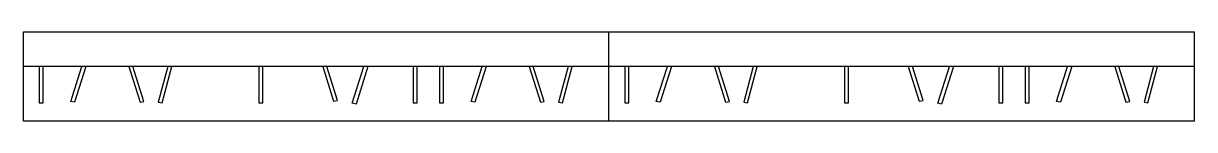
# Model space of a CAD drawing. Header units: inches. Extents: x -13840 to 30462, y 9839 to 187792.
# Drawn here: x 3810.5 to 4024.8, y 187775.4 to 187791.6 of the extents above; entities that cross this region are included whole.
import ezdxf

# ---------------------------------------------------------------- set-up
doc = ezdxf.new("R2010")
doc.units = ezdxf.units.IN
doc.header["$MEASUREMENT"] = 0
doc.layers.add('NOITHAT', color=21, linetype='Continuous')

msp = doc.modelspace()

# ---------------------------------------------------------------- linework, layer by layer
at = {"layer": 'NOITHAT'}
for p, q in [((3810.494, 187791.583), (3917.628, 187791.583)), ((3810.494, 187775.359), (3810.494, 187791.583)), ((3917.628, 187775.359), (3917.628, 187791.583)), ((3917.628, 187791.583), (4024.763, 187791.583)), ((3917.628, 187775.359), (3917.628, 187791.583)), ((4024.763, 187775.359), (4024.763, 187791.583)), ((3917.628, 187785.263), (3810.494, 187785.263)), ((4024.763, 187785.263), (3917.628, 187785.263)), ((3917.628, 187775.359), (3810.494, 187775.359)), ((4024.763, 187775.359), (3917.628, 187775.359))]:
    msp.add_line(p, q, dxfattribs=at)
for points in [[(3813.398, 187785.263), (3813.398, 187778.701), (3814.113, 187778.701), (3814.113, 187785.263)], [(3821.914, 187785.263), (3819.852, 187778.805), (3819.152, 187778.948), (3821.168, 187785.263)], [(3829.776, 187785.263), (3831.838, 187778.805), (3832.538, 187778.948), (3830.522, 187785.263)], [(3836.892, 187785.263), (3835.15, 187778.824), (3835.854, 187778.701), (3837.63, 187785.263)], [(3853.573, 187785.263), (3853.573, 187778.701), (3854.288, 187778.701), (3854.288, 187785.263)], [(3865.246, 187785.263), (3867.251, 187778.983), (3867.951, 187779.127), (3865.992, 187785.263)], [(3873.528, 187785.263), (3871.351, 187778.447), (3870.651, 187778.591), (3872.781, 187785.263)], [(3881.812, 187785.263), (3881.812, 187778.701), (3882.527, 187778.701), (3882.527, 187785.263)], [(3886.638, 187785.263), (3886.638, 187778.701), (3887.353, 187778.701), (3887.353, 187785.263)], [(3895.155, 187785.263), (3893.092, 187778.805), (3892.392, 187778.948), (3894.408, 187785.263)], [(3903.016, 187785.263), (3905.078, 187778.805), (3905.778, 187778.948), (3903.762, 187785.263)], [(3910.133, 187785.263), (3908.39, 187778.824), (3909.094, 187778.701), (3910.87, 187785.263)], [(3920.532, 187785.263), (3920.532, 187778.701), (3921.247, 187778.701), (3921.247, 187785.263)], [(3929.049, 187785.263), (3926.986, 187778.805), (3926.286, 187778.948), (3928.302, 187785.263)], [(3936.91, 187785.263), (3938.972, 187778.805), (3939.672, 187778.948), (3937.656, 187785.263)], [(3944.027, 187785.263), (3942.284, 187778.824), (3942.988, 187778.701), (3944.764, 187785.263)], [(3960.707, 187785.263), (3960.707, 187778.701), (3961.422, 187778.701), (3961.422, 187785.263)], [(3972.38, 187785.263), (3974.385, 187778.983), (3975.086, 187779.127), (3973.126, 187785.263)], [(3980.662, 187785.263), (3978.486, 187778.447), (3977.785, 187778.591), (3979.916, 187785.263)], [(3988.947, 187785.263), (3988.947, 187778.701), (3989.662, 187778.701), (3989.662, 187785.263)], [(3993.773, 187785.263), (3993.773, 187778.701), (3994.488, 187778.701), (3994.488, 187785.263)], [(4002.289, 187785.263), (4000.227, 187778.805), (3999.526, 187778.948), (4001.543, 187785.263)], [(4010.15, 187785.263), (4012.212, 187778.805), (4012.913, 187778.948), (4010.896, 187785.263)], [(4017.267, 187785.263), (4015.524, 187778.824), (4016.229, 187778.701), (4018.004, 187785.263)]]:
    msp.add_lwpolyline(points, dxfattribs=at)

doc.saveas('drawing.dxf')
